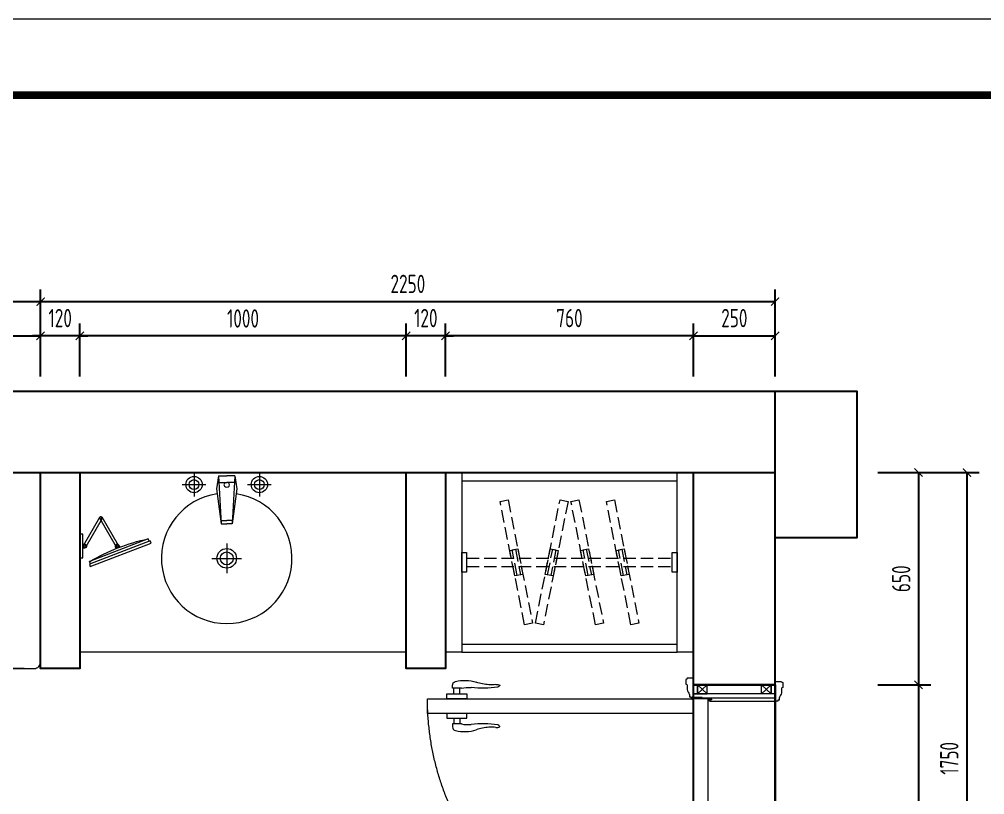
# Model space of a CAD drawing. Header units: millimetres. Extents: x 84706 to 155398, y -6776 to 36429.
# Drawn here: x 90002 to 92959, y -2252 to 124 of the extents above; entities that cross this region are included whole.
import ezdxf
from ezdxf.enums import TextEntityAlignment as Align

# ---------------------------------------------------------------- set-up
doc = ezdxf.new("R2010")
doc.units = ezdxf.units.MM
for name, pattern in [('ACAD_ISO03W100', [30, 12, -18]), ('DASH', [8.89, 6.35, -2.54]), ('DOTE', [61.468, 50.8, -5.08, 0.508, -5.08]), ('HIDDEN', [9.525, 6.35, -3.175])]:
    doc.linetypes.add(name, pattern=pattern)
doc.layers.get('Defpoints').update_dxf_attribs({"color": 250})
for name, color, linetype, lineweight in [('Drawing【图框、表格】', 150, 'Continuous', 0), ('FC-Doorsill【门槛线】', 8, 'Continuous', 0), ('FF-Door【门】', 51, 'Continuous', 0), ('FF-FIXT【洁具】', 31, 'Continuous', 0), ('FF-MT【门套】', 20, 'Continuous', 0), ('FF-【活动成品家具】', 51, 'Continuous', 0), ('RC-dimensions', 44, 'Continuous', 0)]:
    doc.layers.add(name, color=color, linetype=linetype, lineweight=lineweight)
doc.layers.add('WALL_NEW【新建墙体】', color=4, linetype='Continuous')
doc.layers.add('WALL【墙体】', color=7, linetype='Continuous')
doc.styles.add('宋体', font='', dxfattribs={"width": 0.8})
doc.styles.add('尺寸标注', font='ARCHS.SHX', dxfattribs={"width": 0.8})
doc.styles.add('黑体', font='simhei.ttf', dxfattribs={"width": 0.7})
doc.styles.get('宋体').set_extended_font_data('SimSun')
doc.dimstyles.new('海龙1：25', dxfattribs={"dimscale": 25, "dimtxt": 2.25, "dimasz": 1, "dimexe": 1.5, "dimexo": 1, "dimgap": 1, "dimtad": 1, "dimdec": 0, "dimrnd": 5, "dimdsep": 46, "dimtxsty": '尺寸标注', "dimblk": 'ARCHTICK', "dimblk1": 'ARCHTICK', "dimblk2": 'ARCHTICK', "dimcen": 1, "dimclrd": 44, "dimclre": 44, "dimclrt": 2, "dimadec": 0, "dimazin": 0, "dimtfac": 1, "dimtdec": 0, "dimtix": 1, "dimtmove": 2, "dimatfit": 3, "dimldrblk": 'hl_arrow2', "dimfxl": 0, "dimarcsym": 0})

# ---------------------------------------------------------------- blocks, each defined once
blk = doc.blocks.new('_ArchTick')
at = {"color": 2, "linetype": 'ByBlock', "const_width": 0.15}
blk.add_lwpolyline([(-0.5, -0.5), (0.5, 0.5)], dxfattribs=at)
blk = doc.blocks.new('*D83')
at = {"layer": 'Defpoints', "color": 0, "transparency": 16777216}
for p in [(90067.5, -741), (86067.5, -1041), (90067.5, -1041)]:
    blk.add_point(p, dxfattribs=at)
at = {"layer": 'RC-dimensions', "color": 44, "lineweight": -2, "transparency": 16777216}
for p, q in [((86067.5, -866), (86067.5, -703.5)), ((90067.5, -866), (90067.5, -703.5)), ((86067.5, -741), (90067.5, -741))]:
    blk.add_line(p, q, dxfattribs=at)
at = {"layer": 'RC-dimensions', "color": 44, "lineweight": -2, "transparency": 16777216, "xscale": 25, "yscale": 25, "zscale": 25, "rotation": 180}
blk.add_blockref('_ArchTick', (86067.5, -741), dxfattribs=at)
at = {"layer": 'RC-dimensions', "color": 44, "lineweight": -2, "transparency": 16777216, "xscale": 25, "yscale": 25, "zscale": 25}
blk.add_blockref('_ArchTick', (90067.5, -741), dxfattribs=at)
at = {"layer": 'RC-dimensions', "color": 2, "transparency": 16777216, "insert": (88067.5, -685.6), "char_height": 56.25, "attachment_point": 5, "style": '尺寸标注'}
blk.add_mtext('4000', dxfattribs=at)
blk = doc.blocks.new('hl_arrow2')
at = {"color": 2}
blk.add_line((-0.22, 0), (-1, 0), dxfattribs=at)
blk.add_lwpolyline([(-0.22, 0), (-0.86, -0.69), (-0.65, -0.86), (0, 0), (-0.65, 0.86), (-0.86, 0.69)], close=True, dxfattribs=at)
for points in [[(-0.86, 0.69), (-0.65, 0.86), (-0.22, 0), (0, 0)], [(-0.86, -0.69), (-0.65, -0.86), (-0.22, 0), (0, 0)]]:
    blk.add_solid(points, dxfattribs=at)
blk = doc.blocks.new('*D91')
at = {"layer": 'Defpoints', "color": 0, "transparency": 16777216}
for p in [(92456.7, -1914.9), (92456.7, -2814.8), (92756.7, -2814.8)]:
    blk.add_point(p, dxfattribs=at)
at = {"layer": 'RC-dimensions', "color": 44, "lineweight": -2, "transparency": 16777216}
for p, q in [((92631.7, -1914.9), (92794.2, -1914.9)), ((92756.7, -1914.9), (92756.7, -2814.8)), ((92631.7, -2814.8), (92794.2, -2814.8))]:
    blk.add_line(p, q, dxfattribs=at)
at = {"layer": 'RC-dimensions', "color": 44, "lineweight": -2, "transparency": 16777216, "xscale": 25, "yscale": 25, "zscale": 25}
for p, rotation in [((92756.7, -1914.9), 90), ((92756.7, -2814.8), 270)]:
    blk.add_blockref('_ArchTick', p, dxfattribs=dict(at, rotation=rotation))
at = {"layer": 'RC-dimensions', "color": 2, "transparency": 16777216, "insert": (92702.4, -2364.9), "char_height": 56.25, "attachment_point": 5, "rotation": 90, "style": '尺寸标注'}
blk.add_mtext('900', dxfattribs=at)
blk = doc.blocks.new('*D93')
at = {"layer": 'Defpoints', "color": 0, "transparency": 16777216}
for p in [(92456.7, -1264.9), (92456.7, -1914.9), (92756.7, -1914.9)]:
    blk.add_point(p, dxfattribs=at)
at = {"layer": 'RC-dimensions', "color": 44, "lineweight": -2, "transparency": 16777216}
for p, q in [((92631.7, -1264.9), (92794.2, -1264.9)), ((92756.7, -1264.9), (92756.7, -1914.9)), ((92631.7, -1914.9), (92794.2, -1914.9))]:
    blk.add_line(p, q, dxfattribs=at)
at = {"layer": 'RC-dimensions', "color": 44, "lineweight": -2, "transparency": 16777216, "xscale": 25, "yscale": 25, "zscale": 25}
for p, rotation in [((92756.7, -1264.9), 90), ((92756.7, -1914.9), 270)]:
    blk.add_blockref('_ArchTick', p, dxfattribs=dict(at, rotation=rotation))
at = {"layer": 'RC-dimensions', "color": 2, "transparency": 16777216, "insert": (92703.6, -1589.9), "char_height": 56.25, "attachment_point": 5, "rotation": 90, "style": '尺寸标注'}
blk.add_mtext('650', dxfattribs=at)
blk = doc.blocks.new('刮须镜平面')
at = {"color": 0, "ltscale": 0.4}
for p, q in [((-118.2, 1.9), (-68.3, 88.4)), ((-61.6, 84.6), (-111.6, -1.9)), ((-68.3, 84.6), (-18.3, -1.9)), ((-11.7, 1.9), (-61.6, 88.4)), ((-9.2, 36.5), (0, 36.5)), ((-9.2, -36.5), (-9.2, 36.5)), ((0, 36.5), (0, -36.5)), ((-218.4, 9.3), (-215.7, 16.4)), ((-32.2, -63), (-218.4, 9.3)), ((-215.7, 16.4), (-29.4, -55.8)), ((-212.1, 15), (-209.3, 22.2)), ((-209.3, 22.2), (-30.2, -47.3)), ((-122.3, -3.3), (-120.3, 2.1)), ((-9.2, 5.8), (-15, 5.8)), ((-111.6, -7.5), (-109.5, -2.1)), ((-9.2, -5.8), (-15, -5.8)), ((-33, -54.4), (-30.2, -47.3)), ((-29.4, -55.8), (-32.2, -63)), ((0, -36.5), (-9.2, -36.5))]:
    blk.add_line(p, q, dxfattribs=at)
for centre in [(-64.9, 86.5), (-114.9, 0), (-15, 0)]:
    blk.add_circle(centre, 3.07, dxfattribs=at)
for centre, radius, start, end in [((-64.9, 86.5), 3.84, 30, 210), ((-64.9, 86.5), 3.84, 330, 150), ((-335.4, -568.2), 603.7, 59.6373, 77.9472), ((-114.9, 0), 5.76, 338.7922, 158.7922), ((-114.9, 0), 3.84, 150, 330), ((-15, 0), 5.76, 90, 270), ((-15, 0), 3.84, 210, 30)]:
    blk.add_arc(centre, radius, start, end, dxfattribs=at)
blk = doc.blocks.new('*D95')
at = {"layer": 'Defpoints', "color": 0, "transparency": 16777216}
for p in [(92317.5, -845.7), (92067.5, -1145.7), (92317.5, -1145.7)]:
    blk.add_point(p, dxfattribs=at)
at = {"layer": 'RC-dimensions', "color": 44, "lineweight": -2, "transparency": 16777216}
for p, q in [((92067.5, -970.7), (92067.5, -808.2)), ((92317.5, -970.7), (92317.5, -808.2)), ((92067.5, -845.7), (92317.5, -845.7))]:
    blk.add_line(p, q, dxfattribs=at)
at = {"layer": 'RC-dimensions', "color": 44, "lineweight": -2, "transparency": 16777216, "xscale": 25, "yscale": 25, "zscale": 25, "rotation": 180}
blk.add_blockref('_ArchTick', (92067.5, -845.7), dxfattribs=at)
at = {"layer": 'RC-dimensions', "color": 44, "lineweight": -2, "transparency": 16777216, "xscale": 25, "yscale": 25, "zscale": 25}
blk.add_blockref('_ArchTick', (92317.5, -845.7), dxfattribs=at)
at = {"layer": 'RC-dimensions', "color": 2, "transparency": 16777216, "insert": (92192.5, -791.4), "char_height": 56.25, "attachment_point": 5, "style": '尺寸标注'}
blk.add_mtext('250', dxfattribs=at)
blk = doc.blocks.new('*D97')
at = {"layer": 'Defpoints', "color": 0, "transparency": 16777216}
for p in [(92605.3, -1264.9), (92905.3, -1264.9), (92605.3, -3015.2)]:
    blk.add_point(p, dxfattribs=at)
at = {"layer": 'RC-dimensions', "color": 44, "lineweight": -2, "transparency": 16777216}
for p, q in [((92780.3, -1264.9), (92942.8, -1264.9)), ((92905.3, -3015.2), (92905.3, -1264.9)), ((92780.3, -3015.2), (92942.8, -3015.2))]:
    blk.add_line(p, q, dxfattribs=at)
at = {"layer": 'RC-dimensions', "color": 44, "lineweight": -2, "transparency": 16777216, "xscale": 25, "yscale": 25, "zscale": 25}
for p, rotation in [((92905.3, -1264.9), 90), ((92905.3, -3015.2), 270)]:
    blk.add_blockref('_ArchTick', p, dxfattribs=dict(at, rotation=rotation))
at = {"layer": 'RC-dimensions', "color": 2, "transparency": 16777216, "insert": (92851, -2140.1), "char_height": 56.25, "attachment_point": 5, "rotation": 90, "style": '尺寸标注'}
blk.add_mtext('1750', dxfattribs=at)
blk = doc.blocks.new('洗手台40')
at = {"color": 8}
for p, q in [((194.8, 336.5), (194.8, 263.5)), ((231.3, 300), (158.3, 300)), ((-31.3, 245.1), (-31.3, 154.9)), ((182.2, 231.4), (74.6, 216.7)), ((221.1, 225), (74.6, 216.7)), ((74.6, 216.7), (74.6, 200)), ((84.7, 217.2), (84.7, 200)), ((221.1, 225), (182.2, 231.4)), ((201.4, 223.9), (201.4, 200)), ((221.1, 225), (221.1, 200)), ((13.8, 200), (-76.3, 200)), ((74.6, 183.3), (74.6, 200)), ((221.1, 175), (74.6, 183.3)), ((182.2, 168.6), (74.6, 183.3)), ((84.7, 182.8), (84.7, 200)), ((201.4, 176.1), (201.4, 200)), ((221.1, 175), (221.1, 200)), ((221.1, 175), (182.2, 168.6)), ((194.8, 136.5), (194.8, 63.5)), ((231.3, 100), (158.3, 100))]:
    blk.add_line(p, q, dxfattribs=at)
for centre, radius in [((194.8, 300), 25), ((194.8, 300), 15), ((-31.3, 200), 30), ((-31.3, 200), 20), ((194.8, 100), 25), ((194.8, 100), 15)]:
    blk.add_circle(centre, radius, dxfattribs=at)
blk.add_arc((-31.3, 200), 200, 8.4238, 351.5762)
for centre, start, end in [((194, 201.2), 350.5252, 189.4748), ((194, 198.8), 170.5252, 9.4748)]:
    blk.add_arc(centre, 7.19, start, end, dxfattribs=at)
blk = doc.blocks.new('*D160')
at = {"layer": 'Defpoints', "color": 0, "transparency": 16777216}
for p in [(91307.5, -845.7), (91307.5, -1145.7), (92067.5, -1145.7)]:
    blk.add_point(p, dxfattribs=at)
at = {"layer": 'RC-dimensions', "color": 44, "lineweight": -2, "transparency": 16777216}
for p, q in [((91307.5, -970.7), (91307.5, -808.2)), ((92067.5, -970.7), (92067.5, -808.2)), ((92067.5, -845.7), (91307.5, -845.7))]:
    blk.add_line(p, q, dxfattribs=at)
at = {"layer": 'RC-dimensions', "color": 44, "lineweight": -2, "transparency": 16777216, "xscale": 25, "yscale": 25, "zscale": 25, "rotation": 180}
blk.add_blockref('_ArchTick', (91307.5, -845.7), dxfattribs=at)
at = {"layer": 'RC-dimensions', "color": 44, "lineweight": -2, "transparency": 16777216, "xscale": 25, "yscale": 25, "zscale": 25}
blk.add_blockref('_ArchTick', (92067.5, -845.7), dxfattribs=at)
at = {"layer": 'RC-dimensions', "color": 2, "transparency": 16777216, "insert": (91687.5, -791.4), "char_height": 56.25, "attachment_point": 5, "style": '尺寸标注'}
blk.add_mtext('760', dxfattribs=at)
blk = doc.blocks.new('*D162')
at = {"layer": 'Defpoints', "color": 0, "transparency": 16777216}
for p in [(90067.5, -845.7), (90067.5, -1145.7), (90187.5, -1145.7)]:
    blk.add_point(p, dxfattribs=at)
at = {"layer": 'RC-dimensions', "color": 44, "lineweight": -2, "transparency": 16777216}
for p, q in [((90067.5, -970.7), (90067.5, -808.2)), ((90187.5, -970.7), (90187.5, -808.2)), ((90067.5, -845.7), (90042.5, -845.7)), ((90187.5, -845.7), (90067.5, -845.7)), ((90187.5, -845.7), (90212.5, -845.7))]:
    blk.add_line(p, q, dxfattribs=at)
at = {"layer": 'RC-dimensions', "color": 44, "lineweight": -2, "transparency": 16777216, "xscale": 25, "yscale": 25, "zscale": 25}
blk.add_blockref('_ArchTick', (90067.5, -845.7), dxfattribs=at)
at = {"layer": 'RC-dimensions', "color": 44, "lineweight": -2, "transparency": 16777216, "xscale": 25, "yscale": 25, "zscale": 25, "rotation": 180}
blk.add_blockref('_ArchTick', (90187.5, -845.7), dxfattribs=at)
at = {"layer": 'RC-dimensions', "color": 2, "transparency": 16777216, "insert": (90127.5, -791.4), "char_height": 56.25, "attachment_point": 5, "style": '尺寸标注'}
blk.add_mtext('120', dxfattribs=at)
blk = doc.blocks.new('*D163')
at = {"layer": 'Defpoints', "color": 0, "transparency": 16777216}
for p in [(90187.5, -845.7), (90187.5, -1145.7), (91187.5, -1145.7)]:
    blk.add_point(p, dxfattribs=at)
at = {"layer": 'RC-dimensions', "color": 44, "lineweight": -2, "transparency": 16777216}
for p, q in [((90187.5, -970.7), (90187.5, -808.2)), ((91187.5, -970.7), (91187.5, -808.2)), ((91187.5, -845.7), (90187.5, -845.7))]:
    blk.add_line(p, q, dxfattribs=at)
at = {"layer": 'RC-dimensions', "color": 44, "lineweight": -2, "transparency": 16777216, "xscale": 25, "yscale": 25, "zscale": 25, "rotation": 180}
blk.add_blockref('_ArchTick', (90187.5, -845.7), dxfattribs=at)
at = {"layer": 'RC-dimensions', "color": 44, "lineweight": -2, "transparency": 16777216, "xscale": 25, "yscale": 25, "zscale": 25}
blk.add_blockref('_ArchTick', (91187.5, -845.7), dxfattribs=at)
at = {"layer": 'RC-dimensions', "color": 2, "transparency": 16777216, "insert": (90687.5, -792.6), "char_height": 56.25, "attachment_point": 5, "style": '尺寸标注'}
blk.add_mtext('1000', dxfattribs=at)
blk = doc.blocks.new('*D164')
at = {"layer": 'Defpoints', "color": 0, "transparency": 16777216}
for p in [(91187.5, -845.7), (91187.5, -1145.7), (91307.5, -1145.7)]:
    blk.add_point(p, dxfattribs=at)
at = {"layer": 'RC-dimensions', "color": 44, "lineweight": -2, "transparency": 16777216}
for p, q in [((91187.5, -970.7), (91187.5, -808.2)), ((91307.5, -970.7), (91307.5, -808.2)), ((91187.5, -845.7), (91162.5, -845.7)), ((91307.5, -845.7), (91187.5, -845.7)), ((91307.5, -845.7), (91332.5, -845.7))]:
    blk.add_line(p, q, dxfattribs=at)
at = {"layer": 'RC-dimensions', "color": 44, "lineweight": -2, "transparency": 16777216, "xscale": 25, "yscale": 25, "zscale": 25}
blk.add_blockref('_ArchTick', (91187.5, -845.7), dxfattribs=at)
at = {"layer": 'RC-dimensions', "color": 44, "lineweight": -2, "transparency": 16777216, "xscale": 25, "yscale": 25, "zscale": 25, "rotation": 180}
blk.add_blockref('_ArchTick', (91307.5, -845.7), dxfattribs=at)
at = {"layer": 'RC-dimensions', "color": 2, "transparency": 16777216, "insert": (91247.5, -791.4), "char_height": 56.25, "attachment_point": 5, "style": '尺寸标注'}
blk.add_mtext('120', dxfattribs=at)
blk = doc.blocks.new('*U165', base_point=(91807.5, -9889.8))
for points in [[(91857.5, -10439.8), (91807.5, -10439.8), (91807.5, -9889.8), (91857.5, -9889.8)], [(92517.5, -9889.8), (92567.5, -9889.8), (92567.5, -10439.8), (92517.5, -10439.8)]]:
    blk.add_lwpolyline(points, close=True)
for points in [[(91857.5, -9889.8), (92517.5, -9889.8)], [(91857.5, -10439.8), (92517.5, -10439.8)]]:
    blk.add_lwpolyline(points)
at = {"color": 0}
for points in [[(91857.5, -9914.8), (92517.5, -9914.8)], [(91857.5, -10414.8), (92517.5, -10414.8)]]:
    blk.add_lwpolyline(points, dxfattribs=at)
at = {"color": 0, "linetype": 'DASH', "ltscale": 6}
for points in [[(91999.3, -9973.5), (92074.5, -10351.1), (92049.9, -10356), (91974.8, -9978.4)], [(92083.4, -10351.1), (92158.5, -9973.5), (92183, -9978.4), (92107.9, -10356)], [(92216.5, -9973.5), (92291.6, -10351.1), (92267.1, -10356), (92192, -9978.4)], [(92325.1, -9973.5), (92400.2, -10351.1), (92375.6, -10356), (92300.5, -9978.4)], [(92029.1, -10123.1), (92044.7, -10201.6), (92020.2, -10206.4), (92004.6, -10128)], [(92021.7, -10124.6), (92037.3, -10203), (92027.5, -10205), (92011.9, -10126.5)], [(92113.1, -10201.6), (92128.8, -10123.1), (92153.3, -10128), (92137.7, -10206.4)], [(92120.5, -10203), (92136.1, -10124.6), (92145.9, -10126.5), (92130.3, -10205)], [(92246.2, -10123.1), (92261.8, -10201.6), (92237.3, -10206.4), (92221.7, -10128)], [(92238.9, -10124.6), (92254.5, -10203), (92244.7, -10205), (92229.1, -10126.5)], [(92354.8, -10123.1), (92370.4, -10201.6), (92345.9, -10206.4), (92330.3, -10128)], [(92347.5, -10124.6), (92363.1, -10203), (92353.3, -10205), (92337.6, -10126.5)]]:
    blk.add_lwpolyline(points, close=True, dxfattribs=at)
at = {"color": 0}
for points in [[(91872.5, -10194.8), (91857.5, -10194.8), (91857.5, -10134.8), (91872.5, -10134.8)], [(92502.5, -10134.8), (92517.5, -10134.8), (92517.5, -10194.8), (92502.5, -10194.8)], [(92502.5, -10134.8), (92517.5, -10134.8), (92517.5, -10194.8), (92502.5, -10194.8)]]:
    blk.add_lwpolyline(points, close=True, dxfattribs=at)
at = {"color": 0, "linetype": 'DASH', "ltscale": 6}
for points in [[(91872.5, -10152.3), (92502.5, -10152.3)], [(91872.5, -10177.3), (92502.5, -10177.3)]]:
    blk.add_lwpolyline(points, dxfattribs=at)
blk = doc.blocks.new('*D178')
at = {"layer": 'Defpoints', "color": 0, "transparency": 16777216}
for p in [(92317.5, -741), (90067.5, -1041), (92317.5, -1041)]:
    blk.add_point(p, dxfattribs=at)
at = {"layer": 'RC-dimensions', "color": 44, "lineweight": -2, "transparency": 16777216}
for p, q in [((90067.5, -866), (90067.5, -703.5)), ((92317.5, -866), (92317.5, -703.5)), ((90067.5, -741), (92317.5, -741))]:
    blk.add_line(p, q, dxfattribs=at)
at = {"layer": 'RC-dimensions', "color": 44, "lineweight": -2, "transparency": 16777216, "xscale": 25, "yscale": 25, "zscale": 25, "rotation": 180}
blk.add_blockref('_ArchTick', (90067.5, -741), dxfattribs=at)
at = {"layer": 'RC-dimensions', "color": 44, "lineweight": -2, "transparency": 16777216, "xscale": 25, "yscale": 25, "zscale": 25}
blk.add_blockref('_ArchTick', (92317.5, -741), dxfattribs=at)
at = {"layer": 'RC-dimensions', "color": 2, "transparency": 16777216, "insert": (91192.5, -686.7), "char_height": 56.25, "attachment_point": 5, "style": '尺寸标注'}
blk.add_mtext('2250', dxfattribs=at)
blk = doc.blocks.new('海龍_09052443')
blk.add_lwpolyline([(-10500, -14850), (10500, -14850), (10500, 0), (-10500, 0)], close=True)
at = {"const_width": 50}
blk.add_lwpolyline([(-9250, -14350), (10000, -14350), (10000, -500), (-9250, -500)], close=True, dxfattribs=at)
at = {"style": '黑体', "width": 0.704386, "flags": 8}
blk.add_attdef('项目名称', text='', height=288.4, rotation=90, dxfattribs=at).set_placement((9289.1, -6224.6), align=Align.CENTER)
at = {"color": 2, "style": '宋体', "width": 0.725454, "flags": 8}
blk.add_attdef('图名', text='', height=125.5, dxfattribs=at).set_placement((9276.8, -11489.7), align=Align.MIDDLE)
at = {"style": '黑体', "width": 1.036363, "flags": 8}
for tag, p in [('比例', (9423.1, -13033.5)), ('阶段', (9423.1, -13272.9)), ('日期', (9423.1, -13512.2)), ('1FF-1', (9423.1, -13991)), ('序号', (9423.1, -14230.3))]:
    blk.add_attdef(tag, text='', height=92.3, dxfattribs=at).set_placement(p, align=Align.MIDDLE)
blk = doc.blocks.new('海龙_08082499')
at = {"layer": 'FF-【活动成品家具】'}
h = blk.add_hatch(dxfattribs=at)
h.set_pattern_fill('AR-RROOF', color=8, scale=20.364318, angle=-45)
h.set_pattern_definition([(315, (20, 180), (1170.4, -438.9), [7758.8, -1034.5, 2586.27, -517.25]), (315, (689.3, -123.6), (120.7, 852.2), [1551.76, -170.7, 3103.52, -387.94]), (315, (513.76, 308), (2146.97, -1656.86), [4138.03, -724.16, 2069.01, -517.25])])
h.paths.add_polyline_path([(20, -280), (380, -280), (380, 180), (20, 180)])
blk.add_line((1375, -300), (-975, -300), dxfattribs=at)
blk.add_lwpolyline([(-945, -300, 0.414214), (-925, -280), (-925, 200), (1325, 200), (1325, -280, 0.414214), (1345, -300), (1405, -300, 0.414214), (1425, -280), (1425, 300), (-1025, 300), (-1025, -280, 0.414214), (-1005, -300), (-945, -300)], format="xyb", dxfattribs=at)
blk.add_lwpolyline([(400, 200), (400, -300), (0, -300), (0, 200)], close=True, dxfattribs=at)
at = {"layer": 'FF-【活动成品家具】', "color": 8}
blk.add_lwpolyline([(380, 180), (380, -280), (20, -280), (20, 180)], close=True, dxfattribs=at)
blk = doc.blocks.new('*D199')
at = {"layer": 'Defpoints', "color": 0, "transparency": 16777216}
for p in [(90067.5, -845.7), (87217.6, -1145.7), (90067.5, -1145.7)]:
    blk.add_point(p, dxfattribs=at)
at = {"layer": 'RC-dimensions', "color": 44, "lineweight": -2, "transparency": 16777216}
for p, q in [((87217.6, -970.7), (87217.6, -808.2)), ((90067.5, -970.7), (90067.5, -808.2)), ((87217.6, -845.7), (90067.5, -845.7))]:
    blk.add_line(p, q, dxfattribs=at)
at = {"layer": 'RC-dimensions', "color": 44, "lineweight": -2, "transparency": 16777216, "xscale": 25, "yscale": 25, "zscale": 25, "rotation": 180}
blk.add_blockref('_ArchTick', (87217.6, -845.7), dxfattribs=at)
at = {"layer": 'RC-dimensions', "color": 44, "lineweight": -2, "transparency": 16777216, "xscale": 25, "yscale": 25, "zscale": 25}
blk.add_blockref('_ArchTick', (90067.5, -845.7), dxfattribs=at)
at = {"layer": 'RC-dimensions', "color": 2, "transparency": 16777216, "insert": (88642.5, -791.4), "char_height": 56.25, "attachment_point": 5, "style": '尺寸标注'}
blk.add_mtext('2850', dxfattribs=at)
blk = doc.blocks.new('门套线03')
at = {"ltscale": 100}
blk.add_lwpolyline([(60, 0), (60, 19.7, -0.339185), (56.6, 23.1), (42, 23.1, -0.360475), (38.5, 19.7), (29.2, 19.7, 0.137802), (14.5, 14.7, -0.16589), (3.4, 11.9), (3.4, 8.7), (0, 8.7), (0, 0)], format="xyb", close=True, dxfattribs=at)
blk = doc.blocks.new('HL_Door_Hinge')
at = {"color": 0, "linetype": 'DOTE', "ltscale": 0.04}
for p, q in [((-4, 3), (4, 3)), ((0, -1), (0, 7))]:
    blk.add_line(p, q, dxfattribs=at)
at = {"color": 0, "linetype": 'DASH', "ltscale": 5}
for p, q in [((-2, -26), (-2, 0.8)), ((-0.5, -26), (-0.5, 0)), ((0.5, -26), (0.5, 0)), ((2, -26), (2, 0.8)), ((-0.5, -26), (-2, -26)), ((0.5, -26), (2, -26))]:
    blk.add_line(p, q, dxfattribs=at)
for radius in [3, 2]:
    blk.add_circle((0, 3), radius, dxfattribs=at)
blk = doc.blocks.new('HL_Door_Seal')
at = {"color": 0}
for p, q in [((5, 0), (-5, 0)), ((-1, 6), (-0.5, 6.5)), ((-1, 6), (-0.5, 6)), ((-1, 5.5), (-0.5, 6)), ((-1, 5.5), (-0.5, 5.5)), ((-1, 5), (-0.5, 5.5)), ((-1, 4.5), (-0.5, 5)), ((-1, 5), (-0.5, 5)), ((-1, 4.5), (-0.5, 4.5)), ((-1, 4), (-0.5, 4.5)), ((-1, 4), (-0.5, 4)), ((-1, 3.5), (-0.5, 4)), ((-1, 3.5), (-0.5, 3.5)), ((-1, 3), (-0.5, 3.5)), ((-1, 3), (-0.5, 3)), ((-1, 2.5), (-0.5, 3)), ((-1, 2.5), (-0.5, 2.5)), ((-1, 2), (-0.5, 2.5)), ((-1, 2), (-0.5, 2)), ((-1, 1.5), (-0.5, 2)), ((-1, 1.5), (-0.5, 1.5)), ((-1, 1), (-0.5, 1.5)), ((-1, 1), (-0.5, 1)), ((-1, 0.5), (-0.5, 1)), ((-1, 0.5), (-0.5, 0.5)), ((-1, 0), (-0.5, 0.5)), ((-0.5, 6.5), (0.5, 6.5)), ((1, 6), (0.5, 6.5)), ((1, 6), (0.5, 6)), ((1, 5.5), (0.5, 6)), ((1, 5.5), (0.5, 5.5)), ((1, 5), (0.5, 5.5)), ((1, 5), (0.5, 5)), ((1, 4.5), (0.5, 5)), ((1, 4.5), (0.5, 4.5)), ((1, 4), (0.5, 4.5)), ((1, 4), (0.5, 4)), ((1, 3.5), (0.5, 4)), ((1, 3.5), (0.5, 3.5)), ((1, 3), (0.5, 3.5)), ((1, 3), (0.5, 3)), ((1, 2.5), (0.5, 3)), ((1, 2.5), (0.5, 2.5)), ((1, 2), (0.5, 2.5)), ((1, 2), (0.5, 2)), ((1, 1.5), (0.5, 2)), ((1, 1.5), (0.5, 1.5)), ((1, 1), (0.5, 1.5)), ((1, 1), (0.5, 1)), ((1, 0.5), (0.5, 1)), ((1, 0.5), (0.5, 0.5)), ((1, 0), (0.5, 0.5))]:
    blk.add_line(p, q, dxfattribs=at)
blk.add_lwpolyline([(-3.9, -1, 0.774597), (3.9, -1)], format="xyb", close=True, dxfattribs=at)
blk.add_arc((0, 0), 5, 180, 0.0005, dxfattribs=at)
blk = doc.blocks.new('门把手02')
at = {"color": 250}
for p, q in [((-13.5, 32.2), (-13.5, 40.9)), ((12.9, 32.2), (-13.5, 32.2)), ((-9.4, 14.6), (-9.4, 32.2)), ((9.4, 14.6), (9.4, 32.2)), ((-30.4, 14.6), (-15.2, 14.6)), ((-30.4, 0), (-30.4, 14.6)), ((30.4, 0), (-30.4, 0)), ((-15.2, 14.6), (19.6, 14.6)), ((-15.2, 14.6), (19.6, 14.6)), ((19.6, 14.6), (30.4, 14.6)), ((30.4, 14.6), (30.4, 0))]:
    blk.add_line(p, q, dxfattribs=at)
at = {"color": 250, "extrusion": (0, 0, -1)}
for centre, major_axis, start_param, end_param in [((-1.3, 40.9), (-8.59, 8.59), 5.497787, 6.813202), ((23.4, -64.1), (-0.1, 120), -0.233047, 0.306451), ((12.9, 37.2), (3.58, 3.58), 2.124304, 2.356194), ((33.8, -51.4), (0, 86), -0.231441, 0.114669), ((79.3, 368.4), (-0.1, 336.3), 3.005111, 3.247916), ((107.8, 189.2), (1.8, 147), 3.194781, 3.464277), ((105.2, 172), (-91.7, 91.7), 3.813778, 3.981187), ((122.5, 24), (-13.7, 13.7), 0.647464, 1.248663), ((124, 43.6), (5.92, 5.92), 1.238085, 2.228964), ((130.6, 40.4), (-0.729, 0.729), 1.325662, 2.819982)]:
    blk.add_ellipse(centre, major_axis=major_axis, ratio=1, start_param=start_param, end_param=end_param, dxfattribs=at)
blk = doc.blocks.new('hld_1_820_250_门把手02_门套线03_45_0_0_3_40_0_1_1')
at = {"layer": 'FC-Doorsill【门槛线】'}
for p, q in [((-0.5, 0.1389), (0.5, 0.1389)), ((-0.5, -0.1389), (0.5, -0.1389))]:
    blk.add_line(p, q, dxfattribs=at)
at = {"layer": 'FF-Door【门】'}
blk.add_lwpolyline([(-0.4528, 0.1389), (-0.4028, 0.1389), (-0.4028, 1.0444), (-0.4528, 1.0444)], close=True, dxfattribs=at)
at = {"layer": 'FF-Door【门】', "color": 250, "linetype": 'ACAD_ISO03W100', "ltscale": 2.083333}
blk.add_lwpolyline([(-0.4528, 0.1389), (0.4528, 0.1389), (0.4528, 0.0889), (-0.4528, 0.0889)], close=True, dxfattribs=at)
at = {"layer": 'FF-Door【门】', "color": 8, "linetype": 'HIDDEN', "ltscale": 15}
blk.add_arc((-0.4528, 0.1389), 0.9056, 0, 90, dxfattribs=at)
at = {"layer": 'FF-MT【门套】', "color": 250}
for p, q in [((-0.4689, 0.1256), (-0.5, 0.0922)), ((-0.4689, 0.0922), (-0.5, 0.1256)), ((0.4689, 0.1256), (0.5, 0.0922)), ((0.4689, 0.0922), (0.5, 0.1256)), ((-0.5, -0.0922), (-0.4689, -0.1256)), ((-0.5, -0.1256), (-0.4689, -0.0922)), ((0.5, -0.0922), (0.4689, -0.1256)), ((0.5, -0.1256), (0.4689, -0.0922))]:
    blk.add_line(p, q, dxfattribs=at)
for points in [[(-0.5, 0.1389), (-0.4689, 0.1389), (-0.4689, 0.1256), (-0.5, 0.1256)], [(-0.4689, 0.1389), (-0.4556, 0.1389), (-0.4556, -0.1389), (-0.4689, -0.1389)], [(0.4689, 0.1389), (0.4556, 0.1389), (0.4556, -0.1389), (0.4689, -0.1389)], [(0.5, 0.1389), (0.4689, 0.1389), (0.4689, 0.1256), (0.5, 0.1256)], [(-0.4689, 0.1256), (-0.4689, 0.0922), (-0.5, 0.0922), (-0.5, 0.1256)], [(0.4689, 0.1256), (0.4689, 0.0922), (0.5, 0.0922), (0.5, 0.1256)], [(-0.5, -0.0922), (-0.5, -0.1256), (-0.4689, -0.1256), (-0.4689, -0.0922)], [(0.5, -0.0922), (0.5, -0.1256), (0.4689, -0.1256), (0.4689, -0.0922)], [(-0.5, -0.1389), (-0.4689, -0.1389), (-0.4689, -0.1256), (-0.5, -0.1256)], [(0.5, -0.1389), (0.4689, -0.1389), (0.4689, -0.1256), (0.5, -0.1256)]]:
    blk.add_lwpolyline(points, close=True, dxfattribs=at)
at = {"layer": 'FF-MT【门套】'}
for points in [[(-0.5, 0.1389), (-0.4556, 0.1389), (-0.4556, 0.0833), (-0.4444, 0.0833), (-0.4444, -0.1389), (-0.5, -0.1389)], [(0.5, 0.1389), (0.4556, 0.1389), (0.4556, 0.0833), (0.4444, 0.0833), (0.4444, -0.1389), (0.5, -0.1389)]]:
    blk.add_lwpolyline(points, close=True, dxfattribs=at)
at = {"layer": 'FF-Door【门】', "color": 250, "yscale": 0.001111111111111, "zscale": 0.001111111111111}
for name, p, xscale, rotation in [('门把手02', (-0.4528, 0.9444), -0.001111111111111, 90.00000000000593), ('门把手02', (-0.4028, 0.9444), 0.001111111111111, 270.0000000000178), ('HL_Door_Seal', (-0.45, 0.0833), 0.001111111111111, 180.0000000000119), ('HL_Door_Seal', (0.45, 0.0833), -0.001111111111111, 180)]:
    blk.add_blockref(name, p, dxfattribs=dict(at, xscale=xscale, rotation=rotation))
at = {"layer": 'FF-Door【门】', "color": 250, "zscale": 0.001111111111111}
for name, p, xscale, yscale in [('门把手02', (0.3556, 0.1389), -0.001111111111111, 0.001111111111111), ('HL_Door_Hinge', (-0.4542, 0.1389), 0.001111111111111, 0.001111111111111), ('门把手02', (0.3556, 0.0889), -0.001111111111111, -0.001111111111111)]:
    blk.add_blockref(name, p, dxfattribs=dict(at, xscale=xscale, yscale=yscale))
at = {"layer": 'FF-MT【门套】', "zscale": 0.001111111111111}
for p, xscale, yscale in [((-0.4556, 0.1389), -0.001111111111111, 0.001111111111111), ((0.4556, 0.1389), 0.001111111111111, 0.001111111111111), ((-0.4444, -0.1389), -0.001111111111111, -0.001111111111111), ((0.4444, -0.1389), 0.001111111111111, -0.001111111111111)]:
    blk.add_blockref('门套线03', p, dxfattribs=dict(at, xscale=xscale, yscale=yscale))

msp = doc.modelspace()

# ---------------------------------------------------------------- linework, layer by layer
at = {"layer": 'FF-FIXT【洁具】'}
msp.add_lwpolyline([(90187.5, -1264.9), (91187.5, -1264.9), (91187.5, -1814.9), (90187.5, -1814.9)], close=True, dxfattribs=at)
at = {"layer": 'WALL_NEW【新建墙体】'}
for p in [(92157.5, -1264.9), (92317.5, -3164.8)]:
    msp.add_line(p, (92317.5, -1264.9), dxfattribs=at)
for points in [[(90067.5, -1264.9), (90187.5, -1264.9), (90187.5, -1864.9), (90067.5, -1864.9)], [(91187.5, -1264.9), (91307.5, -1264.9), (91307.5, -1864.9), (91187.5, -1864.9)], [(92067.5, -1914.9), (92317.5, -1914.9), (92317.5, -2814.8), (92067.5, -2814.8)]]:
    msp.add_lwpolyline(points, close=True, dxfattribs=at)
msp.add_lwpolyline([(92317.5, -1914.9), (92067.5, -1914.9), (92067.5, -1264.9)], dxfattribs=at)
at = {"layer": 'WALL【墙体】'}
for p, q in [((85817.5, -1014.9), (92317.5, -1014.9)), ((92317.5, -1264.9), (92317.5, -1014.9)), ((86067.5, -1264.9), (92317.5, -1264.9))]:
    msp.add_line(p, q, dxfattribs=at)
msp.add_lwpolyline([(92317.5, -1014.9), (92567.5, -1014.9), (92567.5, -1464.9), (92317.5, -1464.9)], close=True, dxfattribs=at)

# ---------------------------------------------------------------- block references
at = {"xscale": -899.9999999999927, "yscale": 899.9999999999927, "zscale": 899.9999999999927, "rotation": 90.0000000000127}
msp.add_blockref('hld_1_820_250_门把手02_门套线03_45_0_0_3_40_0_1_1', (92192.5, -2364.9), dxfattribs=at)
at = {"layer": 'Drawing【图框、表格】', "xscale": 0.4646400000000001, "yscale": 0.4646400000000001, "zscale": 0.4646400000000001}
msp.add_blockref('海龍_09052443', (89584.3, 124), dxfattribs=at)
at = {"layer": 'FF-FIXT【洁具】', "rotation": 90}
msp.add_blockref('洗手台40', (90837.5, -1496.2), dxfattribs=at)
at = {"layer": 'FF-FIXT【洁具】', "xscale": -1}
msp.add_blockref('刮须镜平面', (90187.5, -1489.9), dxfattribs=at)
msp.add_blockref('刮须镜平面', (90187.5, -1489.9), dxfattribs=at)
at = {"layer": 'FF-【活动成品家具】'}
msp.add_blockref('海龙_08082499', (88642.5, -1564.9), dxfattribs=at)
at = {"layer": 'FF-【活动成品家具】', "color": 8}
msp.add_blockref('*U165', (91307.5, -1264.9), dxfattribs=at)

# ---------------------------------------------------------------- dimensions: what is measured, and where the dimension line sits
at = {"layer": 'RC-dimensions'}
for base, p1, p2, picture, middle in [((90067.5, -741), (86067.5, -1041), (90067.5, -1041), '*D83', (88067.5, -685.6)), ((92317.5, -741), (90067.5, -1041), (92317.5, -1041), '*D178', (91192.5, -686.7)), ((90067.5, -845.7), (87217.6, -1145.7), (90067.5, -1145.7), '*D199', (88642.5, -791.4)), ((90067.5, -845.7), (90187.5, -1145.7), (90067.5, -1145.7), '*D162', (90127.5, -791.4)), ((90187.5, -845.7), (91187.5, -1145.7), (90187.5, -1145.7), '*D163', (90687.5, -792.6)), ((91187.5, -845.7), (91307.5, -1145.7), (91187.5, -1145.7), '*D164', (91247.5, -791.4)), ((91307.5, -845.7), (92067.5, -1145.7), (91307.5, -1145.7), '*D160', (91687.5, -791.4)), ((92317.5, -845.7), (92067.5, -1145.7), (92317.5, -1145.7), '*D95', (92192.5, -791.4))]:
    dim = msp.add_linear_dim(base=base, p1=p1, p2=p2, dimstyle='海龙1：25', dxfattribs=at)
    dim.commit()
    dim.dimension.update_dxf_attribs({"geometry": picture, "text_midpoint": middle})
for base, p1, p2, picture, middle in [((92756.7, -1914.9), (92456.7, -1264.9), (92456.7, -1914.9), '*D93', (92703.6, -1589.9)), ((92905.3, -1264.9), (92605.3, -3015.2), (92605.3, -1264.9), '*D97', (92851, -2140.1)), ((92756.7, -2814.8), (92456.7, -1914.9), (92456.7, -2814.8), '*D91', (92702.4, -2364.9))]:
    dim = msp.add_linear_dim(base=base, p1=p1, p2=p2, angle=270, dimstyle='海龙1：25', dxfattribs=at)
    dim.commit()
    dim.dimension.update_dxf_attribs({"geometry": picture, "text_midpoint": middle})

doc.saveas('drawing.dxf')
